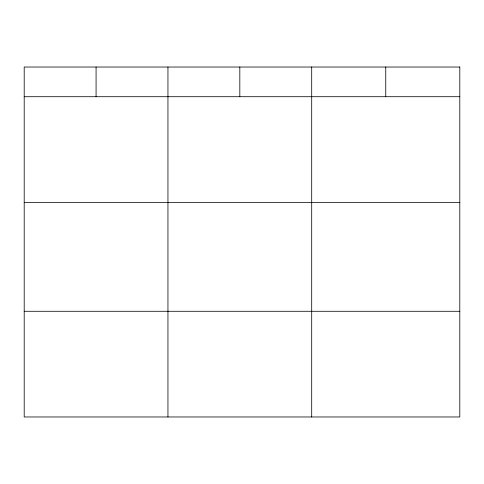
<?xml version="1.0" encoding="UTF-8"?>
<svg xmlns="http://www.w3.org/2000/svg" width="484" height="484" viewBox="0 0 484 484"><rect width="100%" height="100%" fill="white"/><g stroke="black" fill="none" stroke-linecap="round" stroke-linejoin="round"><path stroke-width="0.73" d="M24.2 96.709L459.8 96.709M24.2 202.397L459.8 202.397M24.2 311.285L459.8 311.285M385.748 67.028L385.748 96.709M311.696 67.028L311.696 416.972M239.822 67.028L239.822 96.709M167.948 67.028L167.948 416.972M96.074 67.028L96.074 96.709M459.8 67.028L24.2 67.028L24.2 416.972L459.8 416.972L459.8 67.028"/></g></svg>
